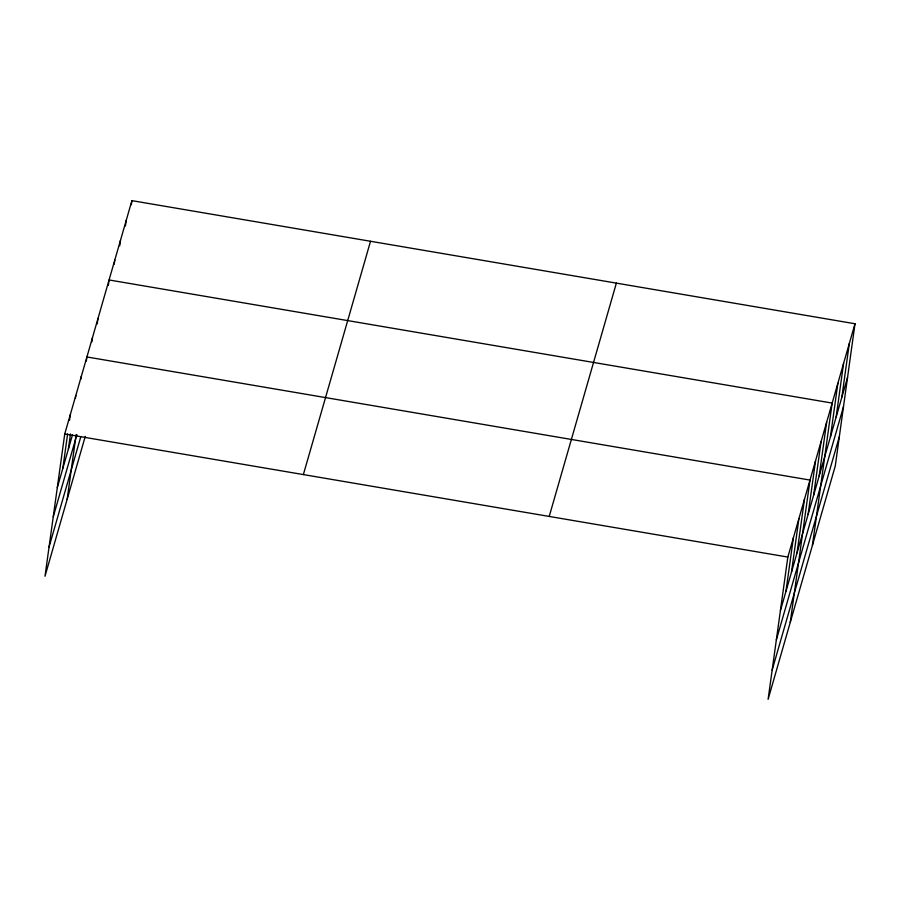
<?xml version="1.0" encoding="UTF-8"?>
<svg xmlns="http://www.w3.org/2000/svg" width="900" height="900" viewBox="0 0 900 900"><rect width="100%" height="100%" fill="white"/><g stroke="black" fill="none" stroke-linecap="round" stroke-linejoin="round"><path stroke-width="1.35" d="M855 323.752L787.837 557.066L768.094 699.356L835.256 466.043L855 323.752L131.906 200.644L64.744 433.957L45 576.248L85.264 436.376M62.843 468.315L67.612 433.946M69.525 420.199L70.29 414.709M68.389 449.077L70.481 433.946M75.442 398.205L75.825 395.46M80.989 378.956L81.371 376.211M67.163 499.252L76.14 434.52M86.332 361.08L86.906 356.963L810 480.071L790.256 622.373M91.879 341.831L92.453 337.714M97.222 323.966L97.987 318.465M108.304 285.469L109.069 279.968L832.163 403.076L812.419 545.377M114.21 264.262L114.784 260.134M119.722 245.801L120.487 240.3M125.438 225.968L126.191 220.466M131.332 204.761L131.906 200.644M785.936 591.435L793.384 537.817M791.482 572.186L798.919 518.569M797.018 552.938L804.465 499.32M808.099 514.44L815.546 460.822M813.645 495.191L821.081 441.574M819.18 475.942L826.627 422.325M830.43 436.86L837.877 383.243M836.145 417.037L843.581 363.42M841.849 397.204L849.296 343.586M57.307 487.564L72.45 434.959M53.246 516.836L76.883 434.711M49.061 546.986L80.831 436.624M303.368 474.581L370.53 241.268M549.214 516.442L616.376 283.129M780.401 610.684L847.564 377.37M776.34 639.945L843.502 406.631M772.155 670.095L839.317 436.781M64.744 433.957L787.837 557.066"/></g></svg>
